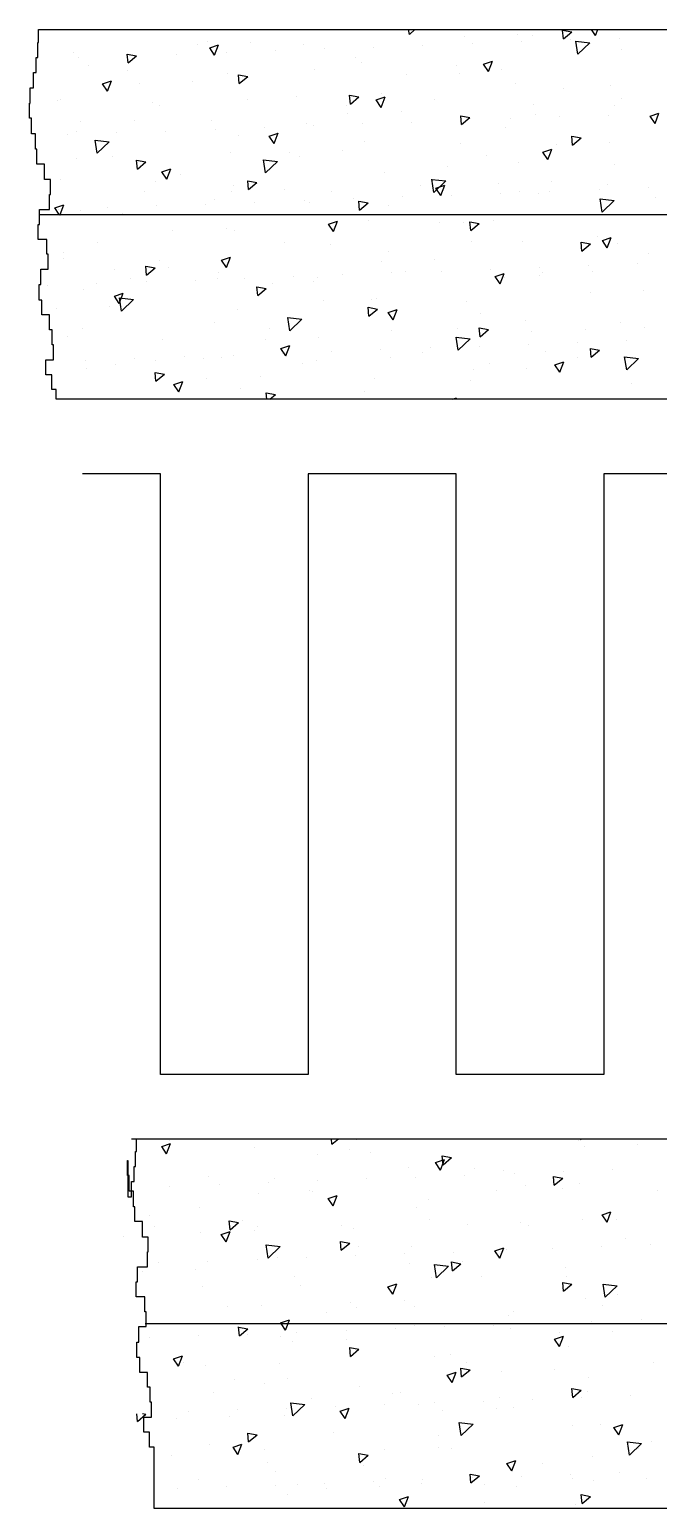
# Model space of a CAD drawing. Extents: x 11 to 197, y 22 to 262.
# Drawn here: x 86.4 to 107.6, y 108.1 to 158.1 of the extents above; entities that cross this region are included whole.
import ezdxf

# ---------------------------------------------------------------- set-up
doc = ezdxf.new("R2010")
doc.units = 0
doc.header["$LTSCALE"] = 6
doc.layers.get('0').update_dxf_attribs({"color": 4, "linetype": 'CONTINUOUS'})
doc.layers.add('CONST25', color=2, linetype='CONTINUOUS')
doc.layers.add('CONST35', color=7, linetype='CONTINUOUS')

# ---------------------------------------------------------------- blocks, each defined once
blk = doc.blocks.new('*X42')
at = {"color": 0}
for p, q in [((269.933, 81.226), (269.933, 81.226)), ((273.315, 81.228), (273.315, 81.228)), ((274.255, 80.928), (274.148, 81.208)), ((274.39, 81.127), (274.148, 81.208)), ((281.667, 81.369), (281.658, 81.393)), ((281.667, 81.369), (281.683, 81.393)), ((267.11, 80.805), (267.11, 80.805)), ((270.562, 81.194), (270.312, 81.148)), ((270.541, 80.955), (270.312, 81.148)), ((270.541, 80.955), (270.562, 81.194)), ((270.734, 81.163), (270.734, 81.163)), ((271.379, 81.175), (271.379, 81.175)), ((274.255, 80.928), (274.389, 81.127)), ((276.945, 80.945), (276.945, 80.945)), ((277.158, 81.007), (277.158, 81.007)), ((278.603, 80.956), (278.603, 80.956)), ((266.567, 80.603), (266.567, 80.603)), ((266.844, 80.487), (266.736, 80.767)), ((266.978, 80.686), (266.736, 80.767)), ((266.844, 80.487), (266.978, 80.686)), ((267.554, 80.639), (267.303, 80.593)), ((267.533, 80.4), (267.303, 80.593)), ((267.533, 80.4), (267.554, 80.639)), ((269.148, 80.667), (269.148, 80.667)), ((270.513, 80.652), (270.513, 80.652)), ((274.335, 80.586), (274.335, 80.586)), ((275.578, 80.64), (275.578, 80.64)), ((280.643, 80.628), (280.643, 80.628)), ((265.732, 80.342), (265.732, 80.342)), ((266.017, 80.056), (266.017, 80.056)), ((267.348, 80.008), (267.348, 80.008)), ((271.511, 80.174), (271.511, 80.174)), ((272.778, 80.384), (272.778, 80.384)), ((272.957, 80.123), (272.957, 80.123)), ((277.156, 79.955), (277.048, 80.235)), ((277.29, 80.153), (277.048, 80.234)), ((277.156, 79.955), (277.29, 80.154)), ((278.979, 80.149), (278.979, 80.149)), ((281.559, 80.367), (281.559, 80.367)), ((281.56, 80.214), (281.56, 80.214)), ((267.248, 79.859), (267.248, 79.859)), ((268.611, 79.824), (268.611, 79.824)), ((268.68, 79.959), (268.68, 79.959)), ((268.688, 79.752), (268.688, 79.752)), ((269.635, 79.694), (269.635, 79.694)), ((269.744, 79.513), (269.637, 79.794)), ((269.878, 79.712), (269.637, 79.793)), ((269.744, 79.513), (269.878, 79.712)), ((270.011, 79.911), (270.011, 79.911)), ((271.343, 79.862), (271.343, 79.862)), ((272.313, 79.847), (272.313, 79.847)), ((272.674, 79.813), (272.674, 79.813)), ((274.006, 79.765), (274.006, 79.765)), ((274.7, 79.682), (274.7, 79.682)), ((275.338, 79.716), (275.338, 79.716)), ((276.669, 79.667), (276.669, 79.667)), ((277.378, 79.835), (277.378, 79.835)), ((277.392, 79.653), (277.392, 79.653)), ((278.001, 79.619), (278.001, 79.619)), ((278.735, 79.955), (278.735, 79.955)), ((279.338, 79.99), (279.087, 79.944)), ((279.317, 79.751), (279.087, 79.944)), ((279.317, 79.751), (279.338, 79.99)), ((279.765, 79.67), (279.765, 79.67)), ((280.181, 79.904), (280.181, 79.904)), ((265.864, 79.341), (265.864, 79.341)), ((267.31, 79.29), (267.31, 79.29)), ((274.811, 79.589), (274.811, 79.589)), ((275.912, 79.533), (275.912, 79.533)), ((276.329, 79.435), (276.078, 79.389)), ((276.308, 79.196), (276.078, 79.389)), ((276.308, 79.196), (276.329, 79.435)), ((279.332, 79.57), (279.332, 79.57)), ((280.056, 78.981), (279.949, 79.261)), ((280.191, 79.18), (279.949, 79.261)), ((280.664, 79.521), (280.664, 79.521)), ((281.023, 79.37), (281.023, 79.37)), ((281.995, 79.473), (281.995, 79.473)), ((270.644, 79.028), (270.644, 79.028)), ((272.645, 78.54), (272.537, 78.82)), ((272.779, 78.739), (272.537, 78.82)), ((273.299, 78.641), (273.069, 78.834)), ((273.32, 78.88), (273.07, 78.834)), ((273.088, 79.122), (273.088, 79.122)), ((273.225, 79.093), (273.225, 79.093)), ((273.299, 78.641), (273.32, 78.88)), ((274.534, 79.071), (274.534, 79.071)), ((276.855, 78.81), (276.855, 78.81)), ((280.051, 79.133), (279.671, 79.089)), ((279.996, 78.778), (279.671, 79.089)), ((279.996, 78.778), (280.051, 79.133)), ((280.056, 78.981), (280.191, 79.18)), ((280.313, 78.903), (280.313, 78.903)), ((281.759, 78.852), (281.759, 78.852)), ((266.476, 78.468), (266.476, 78.468)), ((269.058, 78.532), (269.058, 78.532)), ((270.266, 78.7), (270.266, 78.7)), ((272.645, 78.54), (272.779, 78.739)), ((275.493, 78.603), (275.113, 78.559)), ((275.437, 78.247), (275.113, 78.559)), ((275.437, 78.247), (275.492, 78.603)), ((277.49, 78.481), (277.49, 78.481)), ((265.848, 78.331), (265.848, 78.331)), ((267.442, 78.288), (267.442, 78.288)), ((268.888, 78.237), (268.888, 78.237)), ((270.311, 78.325), (270.061, 78.279)), ((270.29, 78.086), (270.061, 78.279)), ((270.29, 78.086), (270.311, 78.325)), ((270.934, 78.072), (270.554, 78.028)), ((270.879, 77.717), (270.554, 78.029)), ((270.879, 77.717), (270.934, 78.073)), ((270.913, 78.319), (270.913, 78.319)), ((272.688, 78.249), (272.688, 78.249)), ((274.666, 78.069), (274.666, 78.069)), ((275.978, 78.307), (275.978, 78.307)), ((276.112, 78.018), (276.112, 78.018)), ((278.888, 78.014), (278.888, 78.014)), ((281.044, 78.296), (281.044, 78.296)), ((281.47, 78.078), (281.47, 78.078)), ((266.316, 77.979), (266.316, 77.979)), ((267.303, 77.77), (267.052, 77.724)), ((267.282, 77.531), (267.052, 77.724)), ((267.282, 77.531), (267.303, 77.77)), ((267.648, 77.93), (267.648, 77.93)), ((268.52, 77.689), (268.52, 77.689)), ((268.98, 77.882), (268.98, 77.882)), ((270.311, 77.833), (270.311, 77.833)), ((271.643, 77.784), (271.643, 77.784)), ((271.843, 77.648), (271.843, 77.648)), ((272.974, 77.736), (272.974, 77.736)), ((274.306, 77.687), (274.306, 77.687)), ((275.545, 77.567), (275.438, 77.847)), ((275.68, 77.766), (275.438, 77.847)), ((275.545, 77.567), (275.68, 77.766)), ((275.638, 77.638), (275.638, 77.638)), ((266.375, 77.542), (265.996, 77.498)), ((266.32, 77.187), (265.996, 77.498)), ((266.32, 77.187), (266.375, 77.542)), ((267.648, 77.526), (267.648, 77.526)), ((268.134, 77.126), (268.026, 77.406)), ((268.268, 77.325), (268.026, 77.406)), ((268.134, 77.126), (268.268, 77.325)), ((269.019, 77.236), (269.019, 77.236)), ((270.035, 77.361), (270.035, 77.361)), ((272.713, 77.514), (272.713, 77.514)), ((274.721, 77.453), (274.721, 77.453)), ((275.1, 77.349), (275.1, 77.349)), ((276.969, 77.59), (276.969, 77.59)), ((277.302, 77.518), (277.302, 77.518)), ((277.779, 77.502), (277.779, 77.502)), ((278.301, 77.541), (278.301, 77.541)), ((279.068, 77.429), (279.068, 77.429)), ((279.632, 77.492), (279.632, 77.492)), ((280.165, 77.337), (280.165, 77.337)), ((280.932, 77.235), (280.932, 77.235)), ((280.964, 77.444), (280.964, 77.444)), ((282.046, 77.461), (282.045, 77.461)), ((266.197, 76.814), (266.197, 76.814)), ((270.465, 77.185), (270.465, 77.185)), ((270.554, 76.893), (270.554, 76.893)), ((273.135, 76.957), (273.135, 76.957)), ((276.244, 77.017), (276.244, 77.017)), ((277.69, 76.966), (277.69, 76.966)), ((278.446, 76.594), (278.338, 76.874)), ((278.58, 76.792), (278.339, 76.874)), ((279.087, 77.121), (278.836, 77.074)), ((279.066, 76.882), (278.836, 77.075)), ((279.066, 76.882), (279.087, 77.121)), ((270.942, 76.393), (270.927, 76.433)), ((271.046, 76.393), (270.927, 76.432)), ((273.421, 76.595), (273.421, 76.595)), ((276.078, 76.566), (275.827, 76.519)), ((275.979, 76.393), (275.827, 76.52)), ((276.063, 76.393), (276.078, 76.566)), ((276.765, 76.674), (276.765, 76.674)), ((278.446, 76.594), (278.58, 76.793)), ((268.967, 76.397), (268.967, 76.397))]:
    blk.add_line(p, q, dxfattribs=at)
blk = doc.blocks.new('*X44')
at = {"color": 0}
for p, q in [((269.471, 51.269), (269.471, 51.269)), ((269.923, 51.352), (269.923, 51.352)), ((271.255, 51.303), (271.255, 51.303)), ((272.052, 51.334), (272.052, 51.334)), ((272.586, 51.254), (272.586, 51.254)), ((273.918, 51.206), (273.918, 51.206)), ((275.554, 51.212), (275.485, 51.393)), ((275.554, 51.212), (275.676, 51.393)), ((276.828, 51.299), (276.577, 51.253)), ((276.807, 51.06), (276.577, 51.253)), ((276.74, 51.383), (276.74, 51.383)), ((276.807, 51.06), (276.828, 51.3)), ((266.692, 51.19), (266.692, 51.19)), ((268.142, 50.771), (268.035, 51.051)), ((268.277, 50.97), (268.035, 51.051)), ((268.138, 51.139), (268.138, 51.139)), ((268.142, 50.771), (268.277, 50.97)), ((273.916, 50.971), (273.916, 50.971)), ((275.249, 51.157), (275.249, 51.157)), ((275.362, 50.92), (275.362, 50.92)), ((275.682, 51.051), (275.682, 51.051)), ((276.581, 51.108), (276.581, 51.108)), ((277.912, 51.06), (277.912, 51.06)), ((279.244, 51.011), (279.244, 51.011)), ((267.885, 50.773), (267.885, 50.773)), ((271.094, 50.55), (271.094, 50.55)), ((271.515, 50.49), (271.515, 50.49)), ((273.819, 50.744), (273.568, 50.698)), ((273.798, 50.505), (273.568, 50.698)), ((273.798, 50.505), (273.819, 50.745)), ((278.455, 50.239), (278.347, 50.519)), ((278.589, 50.438), (278.347, 50.519)), ((278.455, 50.239), (278.589, 50.438)), ((265.588, 50.35), (265.588, 50.35)), ((268.27, 50.138), (268.27, 50.138)), ((269.715, 50.087), (269.715, 50.087)), ((270.81, 50.189), (270.559, 50.143)), ((270.789, 49.95), (270.559, 50.143)), ((270.653, 50.338), (270.653, 50.338)), ((270.789, 49.95), (270.81, 50.19)), ((271.043, 49.798), (270.936, 50.078)), ((271.177, 49.996), (270.936, 50.078)), ((275.718, 50.326), (275.718, 50.326)), ((277.716, 50.255), (277.716, 50.255)), ((278.318, 50.331), (278.318, 50.331)), ((267.347, 49.93), (267.347, 49.93)), ((267.801, 49.634), (267.551, 49.588)), ((267.78, 49.395), (267.801, 49.635)), ((271.043, 49.798), (271.177, 49.997)), ((273.548, 49.695), (273.548, 49.695)), ((275.494, 49.919), (275.494, 49.919)), ((276.129, 49.759), (276.129, 49.759)), ((276.94, 49.868), (276.94, 49.868)), ((266.21, 49.444), (266.21, 49.444)), ((267.388, 49.545), (267.388, 49.545)), ((267.542, 49.395), (267.542, 49.395)), ((267.78, 49.395), (267.551, 49.588)), ((268.873, 49.346), (268.873, 49.346)), ((269.775, 49.38), (269.775, 49.38)), ((270.205, 49.298), (270.205, 49.298)), ((271.536, 49.249), (271.536, 49.249)), ((272.453, 49.533), (272.453, 49.533)), ((272.671, 49.497), (272.671, 49.497)), ((272.868, 49.201), (272.868, 49.201)), ((274.84, 49.368), (274.84, 49.368)), ((275.417, 49.25), (275.037, 49.206)), ((275.361, 48.895), (275.037, 49.206)), ((275.361, 48.895), (275.417, 49.251)), ((277.519, 49.521), (277.519, 49.521)), ((269.381, 49.134), (269.381, 49.134)), ((269.847, 49.086), (269.847, 49.086)), ((271.293, 49.035), (271.293, 49.035)), ((271.962, 49.198), (271.962, 49.198)), ((273.944, 48.824), (273.836, 49.104)), ((274.078, 49.023), (273.836, 49.104)), ((273.944, 48.824), (274.078, 49.023)), ((274.199, 49.152), (274.199, 49.152)), ((275.531, 49.103), (275.531, 49.103)), ((275.592, 48.916), (275.592, 48.916)), ((276.863, 49.055), (276.863, 49.055)), ((277.072, 48.867), (277.072, 48.867)), ((278.194, 49.006), (278.194, 49.006)), ((278.517, 48.816), (278.517, 48.816)), ((279.425, 48.956), (279.335, 48.939)), ((279.564, 48.746), (279.335, 48.939)), ((279.564, 48.746), (279.583, 48.955)), ((266.532, 48.383), (266.424, 48.663)), ((266.666, 48.582), (266.424, 48.663)), ((266.532, 48.383), (266.666, 48.582)), ((267.025, 48.664), (267.025, 48.664)), ((267.795, 48.638), (267.795, 48.638)), ((270.858, 48.72), (270.478, 48.676)), ((270.803, 48.365), (270.478, 48.676)), ((270.803, 48.365), (270.858, 48.72)), ((274.249, 48.445), (274.249, 48.445)), ((276.577, 48.43), (276.326, 48.384)), ((276.556, 48.191), (276.577, 48.431)), ((265.646, 48.201), (265.646, 48.201)), ((266.299, 48.19), (265.92, 48.146)), ((266.244, 47.834), (265.92, 48.146)), ((265.988, 48.017), (265.988, 48.017)), ((266.244, 47.834), (266.299, 48.19)), ((271.054, 48.005), (271.054, 48.005)), ((271.425, 48.355), (271.425, 48.355)), ((271.425, 48.033), (271.425, 48.033)), ((276.556, 48.191), (276.326, 48.384)), ((276.844, 47.851), (276.737, 48.131)), ((276.978, 48.05), (276.737, 48.131)), ((276.844, 47.851), (276.978, 48.05)), ((277.625, 48.12), (277.625, 48.12)), ((267.257, 47.795), (267.257, 47.795)), ((268.602, 47.612), (268.602, 47.612)), ((269.433, 47.41), (269.325, 47.69)), ((269.567, 47.609), (269.325, 47.69)), ((269.433, 47.41), (269.567, 47.609)), ((272.871, 47.982), (272.871, 47.982)), ((273.568, 47.875), (273.317, 47.829)), ((273.547, 47.636), (273.317, 47.829)), ((273.547, 47.636), (273.568, 47.876)), ((276.039, 47.624), (276.039, 47.624)), ((276.119, 47.994), (276.119, 47.994)), ((278.649, 47.814), (278.649, 47.814)), ((265.778, 47.2), (265.778, 47.2)), ((266.51, 47.366), (266.51, 47.366)), ((267.789, 47.212), (267.789, 47.212)), ((267.841, 47.318), (267.841, 47.318)), ((269.173, 47.269), (269.173, 47.269)), ((270.559, 47.32), (270.308, 47.274)), ((270.538, 47.081), (270.308, 47.274)), ((270.505, 47.22), (270.505, 47.22)), ((270.538, 47.081), (270.559, 47.321)), ((272.854, 47.2), (272.854, 47.2)), ((273.458, 47.559), (273.458, 47.559)), ((275.827, 47.393), (275.827, 47.393)), ((267.224, 47.149), (267.224, 47.149)), ((269.29, 46.999), (269.29, 46.999)), ((270.175, 47.047), (270.175, 47.047)), ((271.836, 47.172), (271.836, 47.172)), ((271.872, 47.063), (271.872, 47.063)), ((273.003, 46.981), (273.003, 46.981)), ((273.168, 47.123), (273.168, 47.123)), ((274.448, 46.93), (274.448, 46.93)), ((274.499, 47.074), (274.499, 47.074)), ((275.24, 47.035), (275.24, 47.035)), ((275.831, 47.026), (275.831, 47.026)), ((277.162, 46.977), (277.162, 46.977)), ((277.919, 47.188), (277.919, 47.188)), ((278.494, 46.928), (278.494, 46.928)), ((267.55, 46.765), (267.3, 46.719)), ((267.529, 46.526), (267.3, 46.719)), ((267.529, 46.526), (267.55, 46.766)), ((267.704, 46.503), (267.704, 46.503)), ((270.18, 46.559), (270.18, 46.559)), ((272.333, 46.437), (272.226, 46.717)), ((272.467, 46.636), (272.226, 46.717)), ((272.333, 46.437), (272.467, 46.636)), ((275.502, 46.78), (275.502, 46.78))]:
    blk.add_line(p, q, dxfattribs=at)
blk = doc.blocks.new('*X43')
at = {"color": 0}
for p, q in [((266.028, 56.233), (266.028, 56.233)), ((267.474, 56.182), (267.474, 56.182)), ((267.568, 56.372), (267.547, 56.393)), ((267.568, 56.372), (267.572, 56.393)), ((267.618, 56.336), (267.618, 56.336)), ((268.574, 56.378), (268.574, 56.378)), ((273.252, 56.014), (273.252, 56.014)), ((273.639, 56.366), (273.639, 56.366)), ((273.819, 56.1), (273.819, 56.1)), ((274.3, 56.244), (274.122, 56.393)), ((274.3, 56.244), (274.313, 56.393)), ((276.4, 56.165), (276.4, 56.165)), ((278.775, 55.987), (278.668, 56.267)), ((278.909, 56.186), (278.668, 56.267)), ((278.704, 56.354), (278.704, 56.354)), ((278.775, 55.987), (278.909, 56.186)), ((271.312, 55.927), (271.061, 55.881)), ((271.291, 55.689), (271.061, 55.881)), ((271.363, 55.546), (271.256, 55.826)), ((271.498, 55.745), (271.256, 55.826)), ((271.291, 55.689), (271.312, 55.928)), ((271.363, 55.546), (271.498, 55.745)), ((272.233, 55.604), (272.233, 55.604)), ((274.698, 55.963), (274.698, 55.963)), ((266.704, 55.547), (266.704, 55.547)), ((268.035, 55.498), (268.035, 55.498)), ((268.303, 55.372), (268.053, 55.326)), ((268.282, 55.134), (268.053, 55.326)), ((268.282, 55.134), (268.303, 55.373)), ((269.367, 55.45), (269.367, 55.45)), ((269.651, 55.54), (269.651, 55.54)), ((270.43, 55.592), (270.43, 55.592)), ((270.699, 55.401), (270.699, 55.401)), ((272.03, 55.352), (272.03, 55.352)), ((273.362, 55.304), (273.362, 55.304)), ((274.693, 55.255), (274.693, 55.255)), ((275.863, 55.322), (275.863, 55.322)), ((276.025, 55.206), (276.025, 55.206)), ((277.654, 55.373), (277.654, 55.373)), ((265.484, 54.979), (265.484, 54.979)), ((267.606, 55.18), (267.606, 55.18)), ((268.065, 55.044), (268.065, 55.044)), ((269.052, 55.13), (269.052, 55.13)), ((269.852, 55.004), (269.852, 55.004)), ((274.264, 54.573), (274.156, 54.853)), ((274.398, 54.772), (274.157, 54.853)), ((274.83, 54.962), (274.83, 54.962)), ((274.917, 54.992), (274.917, 54.992)), ((276.276, 54.911), (276.276, 54.911)), ((277.357, 55.158), (277.357, 55.158)), ((278.688, 55.109), (278.688, 55.109)), ((266.852, 54.132), (266.745, 54.412)), ((266.987, 54.331), (266.745, 54.412)), ((271.695, 54.761), (271.695, 54.761)), ((272.007, 54.54), (272.007, 54.54)), ((274.264, 54.573), (274.398, 54.772)), ((277.896, 54.526), (277.896, 54.526)), ((266.587, 54.21), (266.587, 54.21)), ((266.852, 54.132), (266.987, 54.331)), ((267.528, 54.2), (267.528, 54.2)), ((268.974, 54.045), (268.974, 54.045)), ((269.183, 54.128), (269.183, 54.128)), ((270.629, 54.077), (270.629, 54.077)), ((271.653, 54.199), (271.653, 54.199)), ((274.039, 54.033), (274.039, 54.033)), ((276.31, 54.03), (276.31, 54.03)), ((276.718, 54.187), (276.718, 54.187)), ((277.079, 54.168), (276.828, 54.122)), ((277.058, 53.93), (276.828, 54.122)), ((277.058, 53.93), (277.079, 54.169)), ((279.104, 54.022), (279.104, 54.022)), ((279.232, 54.321), (279.232, 54.321)), ((266.361, 53.707), (266.361, 53.707)), ((273.729, 53.965), (273.729, 53.965)), ((274.07, 53.613), (273.819, 53.567)), ((274.049, 53.375), (274.07, 53.614)), ((276.408, 53.909), (276.408, 53.909)), ((277.165, 53.6), (277.057, 53.88)), ((277.299, 53.798), (277.057, 53.879)), ((277.165, 53.6), (277.299, 53.799)), ((277.854, 53.858), (277.854, 53.858)), ((279.94, 53.747), (279.94, 53.747)), ((265.672, 53.518), (265.672, 53.518)), ((267.004, 53.469), (267.004, 53.469)), ((268.335, 53.421), (268.335, 53.421)), ((269.561, 53.405), (269.561, 53.405)), ((269.753, 53.159), (269.645, 53.439)), ((269.887, 53.357), (269.645, 53.438)), ((269.667, 53.372), (269.667, 53.372)), ((269.753, 53.159), (269.887, 53.358)), ((270.999, 53.323), (270.999, 53.323)), ((272.142, 53.469), (272.142, 53.469)), ((272.33, 53.275), (272.33, 53.275)), ((273.585, 53.488), (273.585, 53.488)), ((273.662, 53.226), (273.662, 53.226)), ((274.049, 53.375), (273.819, 53.567)), ((276.079, 53.519), (275.699, 53.475)), ((276.023, 53.164), (275.699, 53.475)), ((276.023, 53.164), (276.079, 53.52)), ((267.975, 52.909), (267.975, 52.909)), ((270.761, 53.076), (270.761, 53.076)), ((271.061, 53.058), (270.81, 53.012)), ((271.04, 52.82), (270.81, 53.012)), ((271.04, 52.82), (271.061, 53.059)), ((271.52, 52.989), (271.14, 52.945)), ((271.465, 52.633), (271.14, 52.945)), ((271.465, 52.633), (271.52, 52.989)), ((272.207, 53.025), (272.207, 53.025)), ((274.993, 53.177), (274.993, 53.177)), ((275.773, 53.186), (275.773, 53.186)), ((276.325, 53.129), (276.325, 53.129)), ((277.656, 53.08), (277.656, 53.08)), ((277.985, 52.857), (277.985, 52.857)), ((278.988, 53.032), (278.988, 53.032)), ((279.431, 52.806), (279.431, 52.806)), ((266.961, 52.459), (266.582, 52.415)), ((266.906, 52.103), (266.582, 52.415)), ((266.906, 52.103), (266.961, 52.459)), ((268.052, 52.503), (267.802, 52.457)), ((268.031, 52.265), (267.802, 52.457)), ((267.938, 52.654), (267.938, 52.654)), ((268.031, 52.265), (268.052, 52.504)), ((270.253, 52.671), (270.253, 52.671)), ((271.605, 52.626), (271.605, 52.626)), ((272.654, 52.185), (272.546, 52.465)), ((272.788, 52.384), (272.546, 52.465)), ((275.163, 52.435), (275.163, 52.435)), ((275.318, 52.659), (275.318, 52.659)), ((266.56, 52.192), (266.56, 52.192)), ((267.438, 52.065), (267.438, 52.065)), ((272.339, 52.024), (272.339, 52.024)), ((272.654, 52.185), (272.788, 52.384)), ((277.806, 52.39), (277.806, 52.39)), ((266.988, 51.878), (266.988, 51.878)), ((269.374, 51.712), (269.374, 51.712)), ((269.516, 51.602), (269.516, 51.602)), ((272.053, 51.866), (272.053, 51.866)), ((273.638, 51.83), (273.638, 51.83)), ((273.784, 51.973), (273.784, 51.973)), ((274.44, 51.701), (274.44, 51.701)), ((276.22, 51.894), (276.22, 51.894)), ((277.118, 51.854), (277.118, 51.854)), ((265.928, 51.497), (265.928, 51.497)), ((267.26, 51.449), (267.26, 51.449)), ((268.591, 51.4), (268.591, 51.4)), ((275.485, 51.393), (275.447, 51.492)), ((275.688, 51.411), (275.447, 51.492)), ((275.676, 51.393), (275.688, 51.411))]:
    blk.add_line(p, q, dxfattribs=at)
blk = doc.blocks.new('*X45')
at = {"color": 0}
for p, q in [((266.511, 86.16), (266.511, 86.16)), ((267.164, 86.235), (267.104, 86.393)), ((267.164, 86.235), (267.27, 86.393)), ((267.7, 86.08), (267.32, 86.036)), ((267.644, 85.725), (267.32, 86.036)), ((267.644, 85.725), (267.7, 86.08)), ((267.901, 86.348), (267.805, 86.331)), ((267.918, 86.236), (267.805, 86.331)), ((267.842, 86.111), (267.842, 86.111)), ((268.056, 86.377), (267.901, 86.348)), ((268.035, 86.138), (267.918, 86.236)), ((268.035, 86.138), (268.056, 86.377)), ((268.881, 86.23), (268.881, 86.23)), ((269.174, 86.062), (269.174, 86.062)), ((269.269, 86.269), (269.269, 86.269)), ((270.505, 86.014), (270.505, 86.014)), ((270.715, 86.218), (270.715, 86.218)), ((272.203, 86.255), (272.059, 86.393)), ((272.203, 86.255), (272.224, 86.393)), ((276.494, 86.05), (276.494, 86.05)), ((277.663, 86.059), (277.663, 86.059)), ((266.447, 85.847), (266.447, 85.847)), ((271.837, 85.965), (271.837, 85.965)), ((273.168, 85.916), (273.168, 85.916)), ((273.671, 85.628), (273.671, 85.628)), ((274.5, 85.868), (274.5, 85.868)), ((275.082, 85.995), (275.082, 85.995)), ((275.832, 85.819), (275.832, 85.819)), ((277.163, 85.77), (277.163, 85.77)), ((277.476, 85.703), (277.369, 85.983)), ((277.61, 85.902), (277.369, 85.983)), ((277.476, 85.703), (277.61, 85.902)), ((277.939, 85.999), (277.939, 85.999)), ((278.495, 85.722), (278.495, 85.722)), ((279.84, 85.728), (279.589, 85.682)), ((279.819, 85.489), (279.589, 85.682)), ((279.819, 85.489), (279.84, 85.728)), ((279.826, 85.673), (279.826, 85.673)), ((281.158, 85.624), (281.158, 85.624)), ((281.293, 85.776), (281.293, 85.776)), ((269.712, 85.318), (269.712, 85.318)), ((270.065, 85.262), (269.957, 85.542)), ((270.199, 85.461), (269.957, 85.542)), ((270.065, 85.262), (270.199, 85.461)), ((270.847, 85.216), (270.847, 85.216)), ((270.914, 85.434), (270.914, 85.434)), ((273.496, 85.498), (273.496, 85.498)), ((274.777, 85.306), (274.777, 85.306)), ((277.126, 85.216), (277.126, 85.216)), ((279.842, 85.294), (279.842, 85.294)), ((280.895, 85.409), (280.895, 85.409)), ((266.747, 84.873), (266.747, 84.873)), ((269.328, 84.938), (269.328, 84.938)), ((272.293, 85.166), (272.293, 85.166)), ((276.831, 85.173), (276.58, 85.127)), ((276.81, 84.934), (276.58, 85.127)), ((276.81, 84.934), (276.831, 85.173)), ((278.071, 84.998), (278.071, 84.998)), ((279.517, 84.947), (279.517, 84.947)), ((280.377, 84.73), (280.269, 85.01)), ((280.511, 84.929), (280.269, 85.01)), ((280.377, 84.73), (280.511, 84.929)), ((266.447, 84.524), (266.447, 84.524)), ((268.024, 84.795), (268.024, 84.795)), ((271.512, 84.512), (271.512, 84.512)), ((272.965, 84.289), (272.858, 84.569)), ((273.099, 84.488), (272.858, 84.569)), ((272.958, 84.655), (272.958, 84.655)), ((272.965, 84.289), (273.099, 84.488)), ((273.801, 84.379), (273.571, 84.572)), ((273.822, 84.618), (273.572, 84.572)), ((273.801, 84.379), (273.822, 84.618)), ((275.249, 84.576), (275.249, 84.576)), ((276.577, 84.501), (276.577, 84.501)), ((279.159, 84.42), (279.159, 84.42)), ((281.643, 84.489), (281.643, 84.489)), ((281.74, 84.484), (281.74, 84.484)), ((265.553, 83.848), (265.446, 84.128)), ((265.688, 84.046), (265.446, 84.128)), ((265.479, 84.131), (265.479, 84.131)), ((265.553, 83.848), (265.688, 84.047)), ((266.646, 84.332), (266.646, 84.332)), ((266.81, 84.082), (266.81, 84.082)), ((268.142, 84.033), (268.142, 84.033)), ((268.791, 84.094), (268.791, 84.094)), ((268.834, 84.359), (268.834, 84.359)), ((270.813, 84.063), (270.563, 84.017)), ((270.793, 83.824), (270.563, 84.017)), ((270.793, 83.824), (270.813, 84.063)), ((272.425, 84.164), (272.425, 84.164)), ((273.87, 84.113), (273.87, 84.113)), ((273.899, 84.347), (273.899, 84.347)), ((278.964, 84.335), (278.964, 84.335)), ((282.473, 84.357), (282.473, 84.357)), ((269.474, 83.985), (269.474, 83.985)), ((269.602, 83.743), (269.602, 83.743)), ((270.805, 83.936), (270.805, 83.936)), ((272.137, 83.887), (272.137, 83.887)), ((273.468, 83.839), (273.468, 83.839)), ((274.8, 83.79), (274.8, 83.79)), ((274.992, 83.859), (274.992, 83.859)), ((276.131, 83.741), (276.131, 83.741)), ((277.463, 83.693), (277.463, 83.693)), ((277.573, 83.924), (277.573, 83.924)), ((278.795, 83.644), (278.795, 83.644)), ((279.649, 83.945), (279.649, 83.945)), ((281.095, 83.894), (281.095, 83.894)), ((281.203, 83.641), (281.203, 83.641)), ((266.778, 83.331), (266.778, 83.331)), ((267.805, 83.508), (267.554, 83.462)), ((267.784, 83.269), (267.554, 83.462)), ((267.784, 83.269), (267.805, 83.508)), ((268.224, 83.28), (268.224, 83.28)), ((270.824, 83.299), (270.824, 83.299)), ((273.405, 83.363), (273.405, 83.363)), ((275.866, 83.315), (275.758, 83.596)), ((276, 83.514), (275.758, 83.595)), ((275.866, 83.315), (276, 83.514)), ((276.826, 83.524), (276.826, 83.524)), ((280.126, 83.596), (280.126, 83.596)), ((280.713, 83.402), (280.333, 83.358)), ((280.658, 83.047), (280.333, 83.358)), ((280.658, 83.047), (280.713, 83.402)), ((281.458, 83.547), (281.458, 83.547)), ((268.384, 83.058), (268.347, 83.154)), ((268.371, 83.146), (268.347, 83.154)), ((268.588, 83.073), (268.371, 83.146)), ((268.454, 82.874), (268.384, 83.058)), ((268.454, 82.874), (268.588, 83.073)), ((269.238, 82.803), (269.238, 82.803)), ((270.112, 82.985), (270.112, 82.985)), ((274.002, 83.112), (274.002, 83.112)), ((275.178, 82.973), (275.178, 82.973)), ((275.448, 83.061), (275.448, 83.061)), ((276.155, 82.872), (275.775, 82.828)), ((276.099, 82.516), (275.775, 82.828)), ((276.099, 82.516), (276.155, 82.872)), ((277.036, 83.08), (277.036, 83.08)), ((279.589, 82.859), (279.338, 82.813)), ((279.568, 82.62), (279.338, 82.813)), ((279.568, 82.62), (279.589, 82.859)), ((280.243, 82.961), (280.243, 82.961)), ((281.227, 82.893), (281.227, 82.893)), ((266.657, 82.738), (266.657, 82.738)), ((271.18, 82.69), (271.18, 82.69)), ((272.868, 82.52), (272.868, 82.52)), ((278.404, 82.471), (278.404, 82.471)), ((278.766, 82.342), (278.659, 82.622)), ((278.901, 82.541), (278.659, 82.622)), ((278.766, 82.342), (278.901, 82.541)), ((265.735, 82.11), (265.735, 82.11)), ((266.847, 82.191), (266.847, 82.191)), ((267.067, 82.062), (267.067, 82.062)), ((268.356, 82.279), (268.356, 82.279)), ((268.398, 82.013), (268.398, 82.013)), ((269.234, 82.026), (269.234, 82.026)), ((269.801, 82.228), (269.801, 82.228)), ((271.596, 82.341), (271.216, 82.297)), ((271.541, 81.986), (271.216, 82.297)), ((271.355, 81.901), (271.247, 82.181)), ((271.489, 82.1), (271.247, 82.181)), ((271.355, 81.901), (271.489, 82.1)), ((271.541, 81.986), (271.596, 82.342)), ((271.913, 82.18), (271.913, 82.18)), ((274.299, 82.015), (274.299, 82.015)), ((275.58, 82.06), (275.58, 82.06)), ((276.58, 82.304), (276.329, 82.258)), ((276.559, 82.065), (276.329, 82.258)), ((276.559, 82.065), (276.58, 82.304)), ((276.978, 82.168), (276.978, 82.168)), ((277.026, 82.009), (277.026, 82.009)), ((279.069, 82.284), (279.069, 82.284)), ((279.364, 82.003), (279.364, 82.003)), ((281.65, 82.349), (281.65, 82.349)), ((265.533, 81.857), (265.533, 81.857)), ((267.037, 81.811), (266.658, 81.767)), ((266.982, 81.456), (266.658, 81.767)), ((266.982, 81.456), (267.037, 81.811)), ((268.701, 81.959), (268.701, 81.959)), ((269.73, 81.964), (269.73, 81.964)), ((271.061, 81.916), (271.061, 81.916)), ((272.393, 81.867), (272.393, 81.867)), ((272.757, 81.638), (272.757, 81.638)), ((273.55, 81.51), (273.32, 81.703)), ((273.571, 81.749), (273.321, 81.703)), ((273.55, 81.51), (273.571, 81.749)), ((273.724, 81.818), (273.724, 81.818)), ((274.901, 81.724), (274.901, 81.724)), ((275.056, 81.77), (275.056, 81.77)), ((276.388, 81.721), (276.388, 81.721)), ((277.483, 81.788), (277.483, 81.788)), ((277.719, 81.672), (277.719, 81.672)), ((279.051, 81.624), (279.051, 81.624)), ((281.658, 81.393), (281.559, 81.649)), ((281.801, 81.568), (281.559, 81.649)), ((279.982, 81.419), (279.982, 81.419)), ((280.382, 81.575), (280.382, 81.575)), ((281.113, 81.506), (281.113, 81.506)), ((281.683, 81.393), (281.801, 81.568)), ((281.714, 81.526), (281.714, 81.526))]:
    blk.add_line(p, q, dxfattribs=at)

msp = doc.modelspace()

# ---------------------------------------------------------------- linework, layer by layer
at = {"layer": 'CONST35'}
msp.add_line((90.2727, 114.3542), (139.4977, 114.3542), dxfattribs=at)
for points in [[(87.26, 145.6042), (87.26, 145.93), (87.107, 145.93), (87.107, 146.435), (86.9081, 146.435), (86.9081, 146.94), (87.1682, 146.94), (87.1682, 147.445), (87.1223, 147.445), (87.1223, 147.9501), (87.0305, 147.9501), (87.0305, 148.4551), (86.7703, 148.4551), (86.7703, 148.9601), (86.6785, 148.9601), (86.6785, 149.4804), (86.7397, 149.4804), (86.7397, 150.0007), (86.9846, 150.0007), (86.9846, 150.5057), (86.9387, 150.5057), (86.9387, 151.0107), (86.6479, 151.0107), (86.6479, 151.5157), (86.6938, 151.5157), (86.6938, 152.0208), (87.0305, 152.0208), (87.0305, 152.5258), (87.0611, 152.5258), (87.0611, 153.0308), (86.8622, 153.0308), (86.8622, 153.5511), (86.602, 153.5511), (86.602, 154.0561), (86.5561, 154.0561), (86.5561, 154.5764), (86.4184, 154.5764), (86.4184, 155.112), (86.3572, 155.112), (86.3572, 155.6171), (86.3725, 155.6171), (86.3725, 156.1374), (86.4949, 156.1374), (86.4949, 156.6577), (86.5867, 156.6577), (86.5867, 157.1627), (86.6326, 157.1627), (86.6326, 157.6677), (86.6632, 157.6677), (86.6632, 158.1042)], [(86.6632, 158.1042), (139.4977, 158.1042), (139.4977, 145.6042)], [(86.6938, 151.8542), (139.4977, 151.8542)], [(139.4977, 145.6042), (87.26, 145.6042)], [(90.7909, 141.376), (90.7909, 143.0849), (88.1519, 143.0849)], [(100.7909, 135.6037), (100.7909, 143.0849), (95.7909, 143.0849), (95.7909, 141.376)], [(110.7909, 135.6037), (110.7909, 143.0849), (105.7909, 143.0849), (105.7909, 141.376)], [(95.7909, 134.3926), (95.7909, 122.7803), (90.7909, 122.7803), (90.7909, 141.376)], [(95.7909, 141.376), (95.7909, 134.3926)], [(105.7909, 141.376), (105.7909, 135.5537)], [(105.7909, 135.5537), (105.7909, 122.7803), (100.7909, 122.7803), (100.7909, 135.6037)], [(90.5746, 108.1042), (90.5746, 110.18), (90.4215, 110.18), (90.4215, 110.685), (90.2226, 110.685), (90.2226, 111.19), (90.4827, 111.19), (90.4827, 111.695), (90.4368, 111.695), (90.4368, 112.2001), (90.345, 112.2001), (90.345, 112.7051), (90.0849, 112.7051), (90.0849, 113.2101), (89.9931, 113.2101), (89.9931, 113.7304), (90.0543, 113.7304), (90.0543, 114.2507), (90.2991, 114.2507), (90.2991, 114.7557), (90.2532, 114.7557), (90.2532, 115.2607), (89.9625, 115.2607), (89.9625, 115.7657), (90.0084, 115.7657), (90.0084, 116.2708), (90.345, 116.2708), (90.345, 116.7758), (90.3756, 116.7758), (90.3756, 117.2808), (90.1767, 117.2808), (90.1767, 117.8011), (89.9166, 117.8011), (89.9166, 118.3061), (89.8707, 118.3061), (89.8707, 118.8264), (89.733, 118.8264), (89.733, 119.362), (89.6718, 119.362), (89.6718, 119.8671), (89.6871, 119.8671), (89.6871, 118.6374), (89.8095, 118.6374), (89.8095, 119.1577), (89.9013, 119.1577), (89.9013, 119.6627), (89.9472, 119.6627), (89.9472, 120.1677), (89.9778, 120.1677), (89.9778, 120.6042)], [(89.811, 120.6042), (139.4977, 120.6042), (139.4977, 108.1042)], [(139.4977, 108.1042), (90.5746, 108.1042)]]:
    msp.add_lwpolyline(points, dxfattribs=at)

# ---------------------------------------------------------------- block references
at = {"layer": 'CONST25', "xscale": -1.25, "yscale": 1.25, "zscale": 1.25}
for name in ['*X45', '*X42', '*X43', '*X44']:
    msp.add_blockref(name, (439.4656, 50.1135), dxfattribs=at)

doc.saveas('drawing.dxf')
